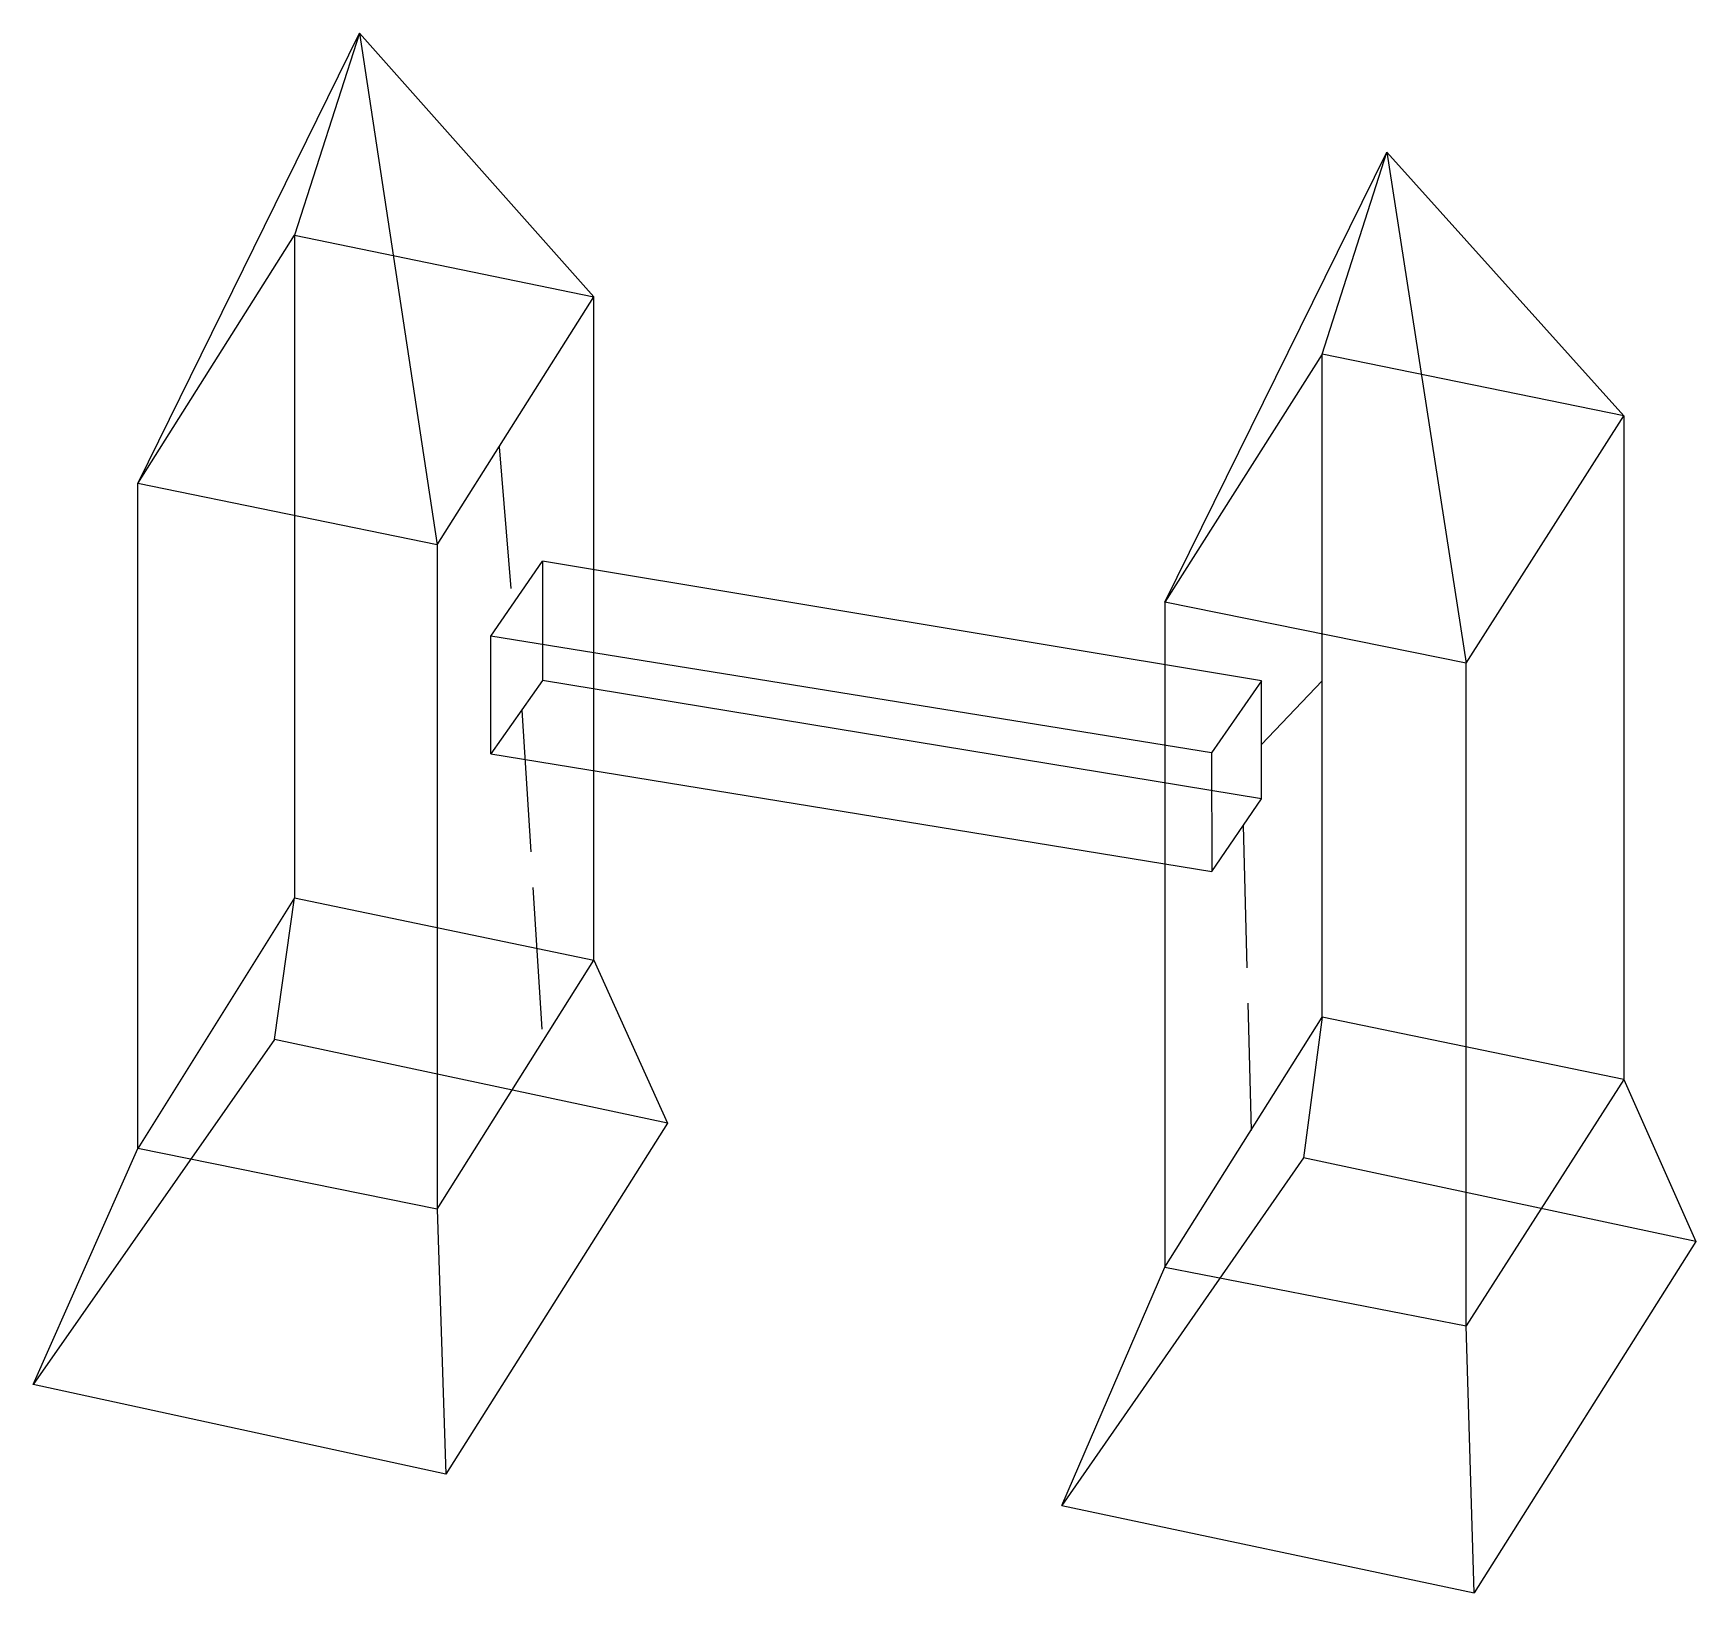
# Model space of a CAD drawing. Extents: x 133 to 273, y 107 to 239.
import ezdxf

# ---------------------------------------------------------------- set-up
doc = ezdxf.new("R2010")
doc.units = 0
doc.linetypes.add('ACAD_ISO02W100', pattern=[15, 12, -3])
doc.layers.add('EDGES', color=7, linetype='CONTINUOUS')
doc.layers.add('SCAFFOLDING', color=7, linetype='ACAD_ISO02W100')

msp = doc.modelspace()

# ---------------------------------------------------------------- linework, layer by layer
at = {"layer": 'EDGES'}
for p, q in [((141.66, 200.95), (160.38, 238.96)), ((160.38, 238.96), (154.89, 221.9)), ((180.14, 216.7), (160.38, 238.96)), ((160.38, 238.96), (166.93, 195.78)), ((228.35, 190.94), (247.07, 228.93)), ((241.63, 211.86), (247.07, 228.93)), ((247.07, 228.93), (267.09, 206.66)), ((247.07, 228.93), (253.77, 185.79)), ((141.66, 200.95), (154.89, 221.9)), ((154.89, 221.9), (180.14, 216.7)), ((154.89, 221.9), (154.89, 165.97)), ((154.89, 221.9), (154.89, 165.97)), ((166.93, 195.78), (180.14, 216.7)), ((180.14, 160.7), (180.14, 216.7)), ((241.63, 211.86), (228.35, 190.94)), ((267.09, 206.66), (241.63, 211.86)), ((241.63, 155.88), (241.63, 211.86)), ((253.77, 185.79), (267.09, 206.66)), ((267.09, 206.66), (267.09, 150.64)), ((166.93, 195.78), (141.66, 200.95)), ((141.66, 144.79), (141.66, 200.95)), ((166.93, 195.78), (166.93, 139.69)), ((171.46, 188.06), (175.82, 194.4)), ((175.82, 194.4), (175.82, 184.32)), ((236.49, 184.28), (175.82, 194.4)), ((253.77, 185.79), (228.35, 190.94)), ((228.35, 190.94), (228.35, 134.79)), ((171.46, 178.11), (171.46, 188.06)), ((232.28, 178.22), (171.46, 188.06)), ((253.77, 129.83), (253.77, 185.79)), ((175.82, 184.32), (171.46, 178.11)), ((236.49, 174.32), (175.82, 184.32)), ((236.49, 184.28), (232.28, 178.22)), ((236.49, 174.32), (236.49, 184.28)), ((232.28, 178.22), (232.31, 168.18)), ((171.46, 178.11), (232.31, 168.18)), ((232.31, 168.18), (236.49, 174.32)), ((154.89, 165.97), (141.66, 144.79)), ((153.2, 154), (154.89, 165.97)), ((154.89, 165.97), (180.14, 160.7)), ((166.93, 139.69), (180.14, 160.7)), ((180.14, 160.7), (186.38, 146.93)), ((228.35, 134.79), (241.63, 155.88)), ((241.63, 155.88), (240.04, 144)), ((267.09, 150.64), (241.63, 155.88)), ((153.2, 154), (132.83, 124.87)), ((186.38, 146.93), (153.2, 154)), ((267.09, 150.64), (253.77, 129.83)), ((267.09, 150.64), (273.15, 136.94)), ((186.38, 146.93), (167.65, 117.32)), ((132.83, 124.87), (141.66, 144.79)), ((166.93, 139.69), (141.66, 144.79)), ((240.04, 144), (219.65, 114.65)), ((273.15, 136.94), (240.04, 144)), ((166.93, 139.69), (167.65, 117.32)), ((273.15, 136.94), (254.46, 107.29)), ((219.65, 114.65), (228.35, 134.79)), ((228.35, 134.79), (253.77, 129.83)), ((254.46, 107.29), (253.77, 129.83)), ((167.65, 117.32), (132.83, 124.87)), ((219.65, 114.65), (254.46, 107.29))]:
    msp.add_line(p, q, dxfattribs=at)
at = {"layer": 'SCAFFOLDING'}
for p, q in [((172.15, 204.04), (173.27, 190.69)), ((241.63, 184.28), (236.49, 178.91)), ((174.07, 181.82), (175.82, 153.83)), ((234.95, 172.06), (235.62, 146.33))]:
    msp.add_line(p, q, dxfattribs=at)

doc.saveas('drawing.dxf')
